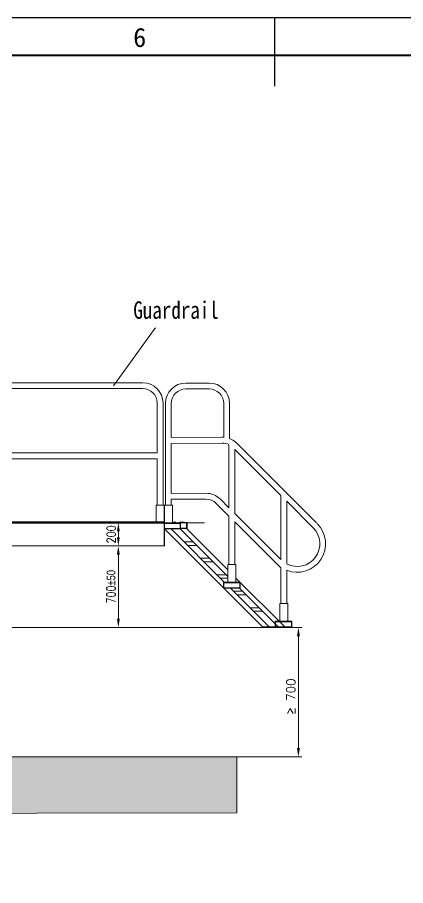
# Model space of a CAD drawing. Header units: millimetres. Extents: x 0 to 87554, y -20854 to 20404.
# Drawn here: x 41569 to 44904, y -8810 to -1349 of the extents above; entities that cross this region are included whole.
import ezdxf

# ---------------------------------------------------------------- set-up
doc = ezdxf.new("R2010")
doc.units = ezdxf.units.MM
doc.layers.get('0').update_dxf_attribs({"lineweight": 15})
doc.layers.get('Defpoints').update_dxf_attribs({"lineweight": 15})
for name, color, linetype in [('02___PRT_ALL_AXES', 7, 'Continuous'), ('09_ALL_ROUNDS', 7, 'Continuous'), ('20_ALL_FEATURES', 7, 'Continuous'), ('FORM', 7, 'Continuous'), ('SB', 43, 'Continuous')]:
    doc.layers.add(name, color=color, linetype=linetype)
doc.layers.add('THICK', color=7, linetype='Continuous', lineweight=0)
doc.styles.add('CHINESEFONT', font='simplex.shx', dxfattribs={"bigfont": 'gbcbig.shx'})
doc.styles.add('gbcbig', font='simplex.shx', dxfattribs={"bigfont": 'gbcbig.shx'})
doc.styles.add('KEHUA', font='STFANGSO.TTF')
doc.styles.add('TH_GBDIM', font='romans.shx', dxfattribs={"width": 0.8, "bigfont": 'gbcbig.shx'})
doc.dimstyles.new('TH_GBDIM', dxfattribs={"dimscale": 42, "dimtxt": 3, "dimasz": 3, "dimexe": 1.2, "dimexo": 0, "dimgap": 1, "dimtad": 1, "dimdec": 1, "dimlfac": -1.5, "dimdsep": 46, "dimtxsty": 'TH_GBDIM', "dimcen": 2.5, "dimclrd": 130, "dimclre": 130, "dimclrt": 3, "dimadec": 0, "dimazin": 2, "dimtfac": 0.714286, "dimtdec": 1, "dimtmove": 0, "dimatfit": 3, "dimfxl": 1, "dimtolj": 1, "dimtzin": 0, "dimlwd": -1, "dimlwe": -1, "dimarcsym": 0})

# ---------------------------------------------------------------- blocks, each defined once
blk = doc.blocks.new('*D59')
at = {"color": 130, "ltscale": 2}
for p, q in [((42830.8, -5891.6), (42406.5, -5891.6)), ((42436.5, -5966.6), (42436.5, -6516.6)), ((43345.9, -6591.6), (42406.5, -6591.6))]:
    blk.add_line(p, q, dxfattribs=at)
at = {"color": 130, "lineweight": -3, "ltscale": 2}
for points in [[(42424, -5966.6), (42449, -5966.6), (42436.5, -5891.6)], [(42424, -6516.6), (42449, -6516.6), (42436.5, -6591.6)]]:
    blk.add_solid(points, dxfattribs=at)
at = {"layer": 'Defpoints', "color": 0, "lineweight": -3, "ltscale": 2}
for p in [(42830.8, -5891.6), (42436.5, -6591.6), (43345.9, -6591.6)]:
    blk.add_point(p, dxfattribs=at)
at = {"color": 3, "ltscale": 2, "insert": (42374, -6241.6), "char_height": 75, "attachment_point": 5, "rotation": 90, "style": 'TH_GBDIM'}
blk.add_mtext('\\A1;700{\\Fgdt|c134;±50}', dxfattribs=at)
blk = doc.blocks.new('*D60')
at = {"color": 130, "ltscale": 2}
for p, q in [((43016.6, -6591.6), (44013, -6591.6)), ((43983, -6666.6), (43983, -7628.1)), ((43016.6, -7703.1), (44013, -7703.1))]:
    blk.add_line(p, q, dxfattribs=at)
at = {"color": 130, "lineweight": -3, "ltscale": 2}
for points in [[(43970.5, -6666.6), (43995.5, -6666.6), (43983, -6591.6)], [(43970.5, -7628.1), (43995.5, -7628.1), (43983, -7703.1)]]:
    blk.add_solid(points, dxfattribs=at)
at = {"layer": 'Defpoints', "color": 0, "lineweight": -3, "ltscale": 2}
for p in [(43016.6, -6591.6), (43016.6, -7703.1), (43983, -7703.1)]:
    blk.add_point(p, dxfattribs=at)
at = {"color": 3, "ltscale": 2, "insert": (43918.4, -7187.5), "char_height": 75, "attachment_point": 5, "rotation": 90, "style": 'CHINESEFONT'}
blk.add_mtext('\\A1;≥ 700', dxfattribs=at)
blk = doc.blocks.new('*D61')
at = {"color": 130, "ltscale": 2}
for p, q in [((42830.8, -5691.6), (42406.5, -5691.6)), ((42436.5, -5816.6), (42436.5, -5766.6)), ((42830.8, -5891.6), (42406.5, -5891.6))]:
    blk.add_line(p, q, dxfattribs=at)
at = {"color": 130, "lineweight": -3, "ltscale": 2}
for points in [[(42424, -5766.6), (42449, -5766.6), (42436.5, -5691.6)], [(42424, -5816.6), (42449, -5816.6), (42436.5, -5891.6)]]:
    blk.add_solid(points, dxfattribs=at)
at = {"layer": 'Defpoints', "color": 0, "lineweight": -3, "ltscale": 2}
for p in [(42436.5, -5691.6), (42830.8, -5691.6), (42830.8, -5891.6)]:
    blk.add_point(p, dxfattribs=at)
at = {"color": 3, "ltscale": 2, "insert": (42374, -5791.6), "char_height": 75, "attachment_point": 5, "rotation": 90, "style": 'TH_GBDIM'}
blk.add_mtext('\\A1;200', dxfattribs=at)
blk = doc.blocks.new('gfdgdsg')
at = {"color": 7, "linetype": 'Continuous'}
for p, q in [((565682.9, -304354.5), (565882.9, -304354.5)), ((565682.9, -304404.5), (565882.9, -304404.5)), ((565507.9, -304832.7), (565507.9, -304529.5)), ((565557.9, -304821.7), (565557.9, -304529.5)), ((566007.9, -304529.5), (566007.9, -304823)), ((566057.9, -304529.5), (566057.9, -305404.5)), ((566057.9, -304529.5), (566057.9, -305404.5)), ((565570.3, -304820.1), (566007.9, -304823)), ((564762.3, -305554.5), (565445.4, -304871.4)), ((565512.8, -304884.2), (565512.8, -305426.2)), ((565570, -304870.1), (566007.9, -304873)), ((566007.9, -304873), (566007.9, -305303.6)), ((565067.3, -305320.1), (565462.8, -304924.7)), ((565462.8, -304924.7), (565462.8, -305476.2)), ((565067.3, -305320.1), (565067.3, -305871.7)), ((565586.2, -305352.8), (565512.8, -305426.2)), ((566007.9, -305353.6), (565710.7, -305351.6)), ((566007.9, -305303.6), (565711.1, -305301.6)), ((566007.9, -305353.6), (566007.9, -305404.5)), ((564789.7, -305597.8), (565017.3, -305370.1)), ((565017.3, -305370.1), (565017.3, -305908.8)), ((565621.5, -305388.2), (565512.8, -305496.9)), ((565997.9, -305404.5), (565997.9, -305554.5)), ((566067.9, -305404.5), (565997.9, -305404.5)), ((566067.9, -305404.5), (566067.9, -305554.5)), ((566067.9, -305404.5), (566067.9, -305554.5)), ((565462.8, -305476.2), (565067.3, -305871.7)), ((565512.8, -305496.9), (565512.8, -305914.7)), ((565462.8, -305546.9), (565067.3, -305942.4)), ((565462.8, -305546.9), (565462.8, -305914.7)), ((565872.9, -305558.5), (565872.9, -305604.5)), ((565876.9, -305554.5), (565876.9, -305557.5)), ((565876.9, -305558.5), (565876.9, -305600.5)), ((565872.9, -305604.5), (565875.9, -305604.5)), ((565898.4, -305719.1), (565820, -305719.1)), ((565868.4, -305749.1), (565790, -305749.1)), ((565727, -305890.5), (565648.6, -305890.5)), ((565757, -305860.5), (565678.6, -305860.5)), ((565017.3, -305963.6), (565017.3, -306249.5)), ((565067.3, -305942.4), (565067.3, -306249.5)), ((565452.8, -305914.7), (565452.8, -306064.7)), ((565522.8, -305914.7), (565452.8, -305914.7)), ((565522.8, -305914.7), (565522.8, -306064.7)), ((565585.6, -306031.9), (565522.8, -306031.9)), ((565615.6, -306001.9), (565537.2, -306001.9)), ((565444.2, -306173.3), (565365.7, -306173.3)), ((565474.2, -306143.3), (565395.7, -306143.3)), ((565007.3, -306249.5), (565007.3, -306399.5)), ((565077.3, -306249.5), (565007.3, -306249.5)), ((565077.3, -306249.5), (565077.3, -306399.5)), ((565302.8, -306314.8), (565224.3, -306314.8)), ((565332.8, -306284.8), (565254.3, -306284.8)), ((564972.3, -306449.5), (564972.3, -306454.5)), ((565224.6, -306449.5), (564972.3, -306449.5)), ((564972.3, -306454.5), (565219.6, -306454.5))]:
    blk.add_line(p, q, dxfattribs=at)
at = {"color": 3, "linetype": 'Continuous'}
for p, q in [((565875.9, -305558.5), (565875.9, -305604.5)), ((565219.6, -306454.5), (566069.6, -305604.5)), ((565522.8, -305959.7), (565878, -305604.5)), ((565522.8, -306016.3), (565934.6, -305604.5)), ((565552.8, -306064.7), (566013, -305604.5)), ((565927.9, -305604.5), (565880.9, -305604.5)), ((565028, -306454.5), (565452.8, -306029.7)), ((565084.6, -306454.5), (565424.4, -306114.7)), ((565163, -306454.5), (565502.8, -306114.7))]:
    blk.add_line(p, q, dxfattribs=at)
at = {"color": 7, "linetype": 'Continuous'}
for centre, radius, start, end in [((565682.9, -304529.5), 175, 90, 180), ((565882.9, -304529.5), 175, 0, 90), ((565682.9, -304529.5), 125, 90, 180), ((565882.9, -304529.5), 125, 0, 90), ((565569.2, -304995.1), 175, 110.65844, 135), ((565569.2, -304995.1), 175, 89.61876, 93.71142), ((565569.2, -304995.1), 125, 89.61876, 116.93071), ((565709.9, -305476.6), 175, 89.61876, 135), ((565709.9, -305476.6), 125, 89.61876, 135), ((564927.6, -305735.7), 245, 135, 291.5182), ((565876.9, -305558.5), 4, 90, 180), ((564927.6, -305735.7), 195, 135, 297.57562)]:
    blk.add_arc(centre, radius, start, end, dxfattribs=at)
at = {"color": 3, "linetype": 'Continuous'}
blk.add_arc((565876.9, -305558.5), 1, 90, 180, dxfattribs=at)
at = {"layer": '02___PRT_ALL_AXES', "color": 7, "linetype": 'Continuous'}
for p, q in [((565895.4, -305554.5), (565895.4, -305553.5)), ((565910.4, -305554.5), (565910.4, -305553.5)), ((565927.9, -305604.5), (565927.9, -305554.5)), ((566067.9, -305554.5), (565927.9, -305554.5)), ((566067.9, -305558.5), (565927.9, -305558.5)), ((565936.9, -305554.5), (565936.9, -305553.5)), ((565938.4, -305554.5), (565938.4, -305553.5)), ((565966.2, -305554.5), (565966.2, -305553.5)), ((565981.2, -305554.5), (565981.2, -305553.5)), ((566067.9, -305604.5), (566067.9, -305554.5)), ((566067.9, -305604.5), (566067.9, -305554.5)), ((566067.9, -305604.5), (565927.9, -305604.5)), ((565417.8, -306114.7), (565417.8, -306064.7)), ((565557.8, -306064.7), (565417.8, -306064.7)), ((565557.8, -306068.7), (565417.8, -306068.7)), ((565557.8, -306114.7), (565557.8, -306064.7)), ((565557.8, -306114.7), (565417.8, -306114.7)), ((564972.3, -306449.5), (564972.3, -306399.5)), ((565112.3, -306399.5), (564972.3, -306399.5)), ((565112.3, -306403.5), (564972.3, -306403.5)), ((565112.3, -306449.5), (565112.3, -306399.5)), ((565112.3, -306449.5), (564972.3, -306449.5))]:
    blk.add_line(p, q, dxfattribs=at)
at = {"layer": '09_ALL_ROUNDS', "color": 7, "linetype": 'Continuous'}
for p, q in [((565897.5, -305551.5), (565908.4, -305551.5)), ((565908.4, -305551.5), (565934.9, -305551.5)), ((565934.9, -305551.5), (565936.4, -305551.5)), ((565968.2, -305551.5), (565979.2, -305551.5)), ((565979.2, -305551.5), (565997.9, -305551.5))]:
    blk.add_line(p, q, dxfattribs=at)
for centre, start, end in [((565897.4, -305553.5), 90, 180), ((565908.4, -305553.5), 0, 90), ((565934.9, -305553.5), 0, 90), ((565936.4, -305553.5), 0, 90), ((565968.2, -305553.5), 90, 180), ((565979.2, -305553.5), 0, 90)]:
    blk.add_arc(centre, 2, start, end, dxfattribs=at)
at = {"layer": '20_ALL_FEATURES', "color": 7, "linetype": 'Continuous'}
for p, q in [((565872.9, -305604.5), (565872.9, -305554.5)), ((565872.9, -305554.5), (565927.9, -305554.5)), ((565872.9, -305604.5), (565927.9, -305604.5))]:
    blk.add_line(p, q, dxfattribs=at)
blk = doc.blocks.new('y65iu76u67u6')
at = {"color": 7, "linetype": 'Continuous'}
for p, q in [((945969.3, -88535.7), (937281.3, -88535.7)), ((938790.3, -88585.7), (937281.3, -88585.7)), ((938790.3, -89138.7), (938790.3, -88585.7)), ((938840.3, -89138.7), (938840.3, -88585.7)), ((940195.3, -88585.7), (938840.3, -88585.7)), ((940195.3, -89138.7), (940195.3, -88585.7)), ((940245.3, -89138.7), (940245.3, -88585.7)), ((941600.3, -88585.7), (940245.3, -88585.7)), ((941600.3, -89138.7), (941600.3, -88585.7)), ((943005.3, -88585.7), (941650.3, -88585.7)), ((941650.3, -89138.7), (941650.3, -88585.7)), ((943005.3, -89138.7), (943005.3, -88585.7)), ((944410.3, -88585.7), (943055.3, -88585.7)), ((943055.3, -89138.7), (943055.3, -88585.7)), ((944410.3, -89138.7), (944410.3, -88585.7)), ((945969.3, -88585.7), (944460.3, -88585.7)), ((944460.3, -89138.7), (944460.3, -88585.7)), ((937106.3, -88710.7), (937106.3, -89588.7)), ((937156.3, -88710.7), (937156.3, -89138.7)), ((946094.3, -89138.7), (946094.3, -88710.7)), ((946144.3, -89588.7), (946144.3, -88710.7)), ((938790.3, -89138.7), (937156.3, -89138.7)), ((940195.3, -89138.7), (938840.3, -89138.7)), ((941600.3, -89138.7), (940245.3, -89138.7)), ((943005.3, -89138.7), (941650.3, -89138.7)), ((944410.3, -89138.7), (943055.3, -89138.7)), ((946094.3, -89138.7), (944460.3, -89138.7)), ((937156.3, -89188.7), (937156.3, -89588.7)), ((938790.3, -89188.7), (937156.3, -89188.7)), ((938790.3, -89588.7), (938790.3, -89188.7)), ((938840.3, -89588.7), (938840.3, -89188.7)), ((940195.3, -89188.7), (938840.3, -89188.7)), ((940195.3, -89588.7), (940195.3, -89188.7)), ((940245.3, -89588.7), (940245.3, -89188.7)), ((941600.3, -89188.7), (940245.3, -89188.7)), ((941600.3, -89588.7), (941600.3, -89188.7)), ((943005.3, -89188.7), (941650.3, -89188.7)), ((941650.3, -89588.7), (941650.3, -89188.7)), ((943005.3, -89588.7), (943005.3, -89188.7)), ((944410.3, -89188.7), (943055.3, -89188.7)), ((943055.3, -89588.7), (943055.3, -89188.7)), ((944410.3, -89588.7), (944410.3, -89188.7)), ((946094.3, -89188.7), (944460.3, -89188.7)), ((944460.3, -89588.7), (944460.3, -89188.7)), ((946094.3, -89588.7), (946094.3, -89188.7)), ((937096.3, -89738.7), (937096.3, -89588.7)), ((937096.3, -89588.7), (937166.3, -89588.7)), ((937166.3, -89738.7), (937166.3, -89588.7)), ((938780.3, -89738.7), (938780.3, -89588.7)), ((938780.3, -89588.7), (938850.3, -89588.7)), ((938850.3, -89738.7), (938850.3, -89588.7)), ((940185.3, -89738.7), (940185.3, -89588.7)), ((940185.3, -89588.7), (940255.3, -89588.7)), ((940255.3, -89738.7), (940255.3, -89588.7)), ((941590.3, -89738.7), (941590.3, -89588.7)), ((941590.3, -89588.7), (941660.3, -89588.7)), ((941660.3, -89738.7), (941660.3, -89588.7)), ((942995.3, -89738.7), (942995.3, -89588.7)), ((942995.3, -89588.7), (943065.3, -89588.7)), ((943065.3, -89738.7), (943065.3, -89588.7)), ((944400.3, -89738.7), (944400.3, -89588.7)), ((944400.3, -89588.7), (944470.3, -89588.7)), ((944470.3, -89738.7), (944470.3, -89588.7)), ((946154.3, -89588.7), (946084.3, -89588.7)), ((946084.3, -89588.7), (946084.3, -89738.7)), ((946154.3, -89588.7), (946154.3, -89738.7))]:
    blk.add_line(p, q, dxfattribs=at)
for centre, radius, start, end in [((937281.3, -88710.7), 175, 90, 180), ((945969.3, -88710.7), 175, 0, 90), ((937281.3, -88710.7), 125, 90, 180), ((945969.3, -88710.7), 125, 0, 90)]:
    blk.add_arc(centre, radius, start, end, dxfattribs=at)
at = {"layer": '02___PRT_ALL_AXES', "color": 7, "linetype": 'Continuous'}
blk.add_line((946154.3, -89738.7), (937096.3, -89738.7), dxfattribs=at)
blk = doc.blocks.new('WET5Y56YRFTWEDFWRW536T4TE4RWEFWE')
at = {"layer": 'FORM', "color": 4}
blk.add_line((164412.3, -36495.1), (164412.3, -37086.1), dxfattribs=at)
at = {"layer": 'FORM', "color": 6}
blk.add_lwpolyline([(150620.8, -36495.1), (178203.8, -36495.1), (178203.8, -56000.2), (150620.8, -56000.2)], close=True, dxfattribs=at)
at = {"layer": 'FORM', "color": 8, "lineweight": 40}
blk.add_lwpolyline([(150949.1, -55671.9), (177875.4, -55671.9), (177875.4, -36823.5), (150949.1, -36823.5)], close=True, dxfattribs=at)
at = {"layer": 'FORM', "color": 4, "style": 'KEHUA'}
blk.add_text('6', height=164.2, dxfattribs=at).set_placement((163199.2, -36749.5))

msp = doc.modelspace()

# ---------------------------------------------------------------- hatches: boundary and pattern name
h = msp.add_hatch()
h.set_pattern_fill('CONCRE', color=256, scale=10)
h.set_pattern_definition([(0, (-57338.58, 21791.17), (254, 254), [31.75, -222.25]), (90, (-57338.58, 21791.17), (-254, 254), [31.75, -222.25]), (135, (-57306.83, 21791.17), (-254, 0), [44.9013, -314.309]), (0, (-57306.83, 21934.04), (254, 254), [31.75, -222.25]), (45, (-57290.95, 21918.17), (0, 254), [22.4506, -336.7596]), (135, (-57290.95, 21918.17), (-254, 0), [22.4506, -336.7596]), (0, (-57211.58, 21997.54), (254, 254), [44.9013, -209.0987]), (45, (-57211.58, 21997.54), (0, 254), [31.75, -327.46025]), (135, (-57166.67, 21997.54), (-254, 0), [31.75, -327.46025]), (90, (-57163.95, 21854.67), (-254, 254), [31.75, -222.25]), (45, (-57163.95, 21854.67), (0, 254), [22.4506, -336.7596]), (135, (-57148.08, 21870.54), (-254, 0), [22.4506, -336.7596]), (0, (-57306.83, 21854.67), (254, 254), [15.875, -212.725]), (0, (-57116.33, 21918.17), (254, 254), [15.875, -212.725]), (90, (-57195.7, 21949.92), (-254, 254), [15.875, -212.725]), (135, (-57163.95, 21807.04), (-254, 0), [22.4506, -336.7596]), (135, (-57275.08, 21981.67), (-254, 0), [22.4506, -336.7596]), (45, (-57219.51, 21874.51), (0, 254), [22.4506, -336.7596]), (90, (-57251.26, 21822.92), (-254, 254), [3.96875, -250.03125]), (90, (-57239.36, 21930.08), (-254, 254), [3.96875, -250.03125]), (90, (-57120.3, 21973.73), (-254, 254), [3.96875, -250.03125]), (90, (-57116.33, 21838.8), (-254, 254), [3.96875, -250.03125])])
h.paths.add_polyline_path([(33148.943, -7703.109), (43454.595, -7703.097), (43454.649, -8183.866), (33148.943, -8203.133)])

# ---------------------------------------------------------------- linework, layer by layer
at = {"color": 1}
for q in [(42396.164, -4514.973, 19235.731), (43337.745, -4011.155, 19235.731)]:
    msp.add_line((42758.466, -4011.155, 19235.731), q, dxfattribs=at)
at = {"color": 0}
for p, q in [((41003.254, -5691.594, 19235.731), (43175.009, -5691.594, 19235.731)), ((43454.649, -7703.121, 19235.731), (43454.649, -8183.866, 19235.731))]:
    msp.add_line(p, q, dxfattribs=at)
at = {"color": 0, "lineweight": 25}
for p, q in [((42830.801, -5691.905, 19235.731), (42830.789, -5891.929, 19235.731)), ((42830.789, -5691.594, 19235.731), (42830.789, -5891.619, 19235.731))]:
    msp.add_line(p, q, dxfattribs=at)
msp.add_line((32130.051, -6591.619, 19235.731), (43899.808, -6591.619, 19235.731))
at = {"elevation": 19235.731}
for points in [[(33772.789, -5691.594), (42831.372, -5691.905), (42830.789, -5891.619), (33772.789, -5891.619)], [(33148.943, -7703.109), (43454.595, -7703.097), (43454.649, -8183.866), (33148.943, -8203.133)]]:
    msp.add_lwpolyline(points, close=True, dxfattribs=at)
at = {"color": 6, "lineweight": 25, "elevation": 19235.731}
msp.add_lwpolyline([(33792.789, -5691.594), (42831.372, -5691.594), (42831.372, -5685.557), (33792.789, -5685.557)], close=True, dxfattribs=at)

# ---------------------------------------------------------------- block references
at = {"layer": 'THICK', "lineweight": -3}
msp.add_blockref('y65iu76u67u6', (-903324.071, 84047.097, 19235.731), dxfattribs=at)
at = {"layer": 'THICK', "xscale": -1}
msp.add_blockref('gfdgdsg', (608899.322, 299862.874, 19235.731), dxfattribs=at)

# ---------------------------------------------------------------- dimensions: what is measured, and where the dimension line sits
at = {"ltscale": 2}
dim = msp.add_linear_dim(base=(42436.536, -5691.594, 19235.731), p1=(42830.789, -5891.619, 19235.731), p2=(42830.789, -5691.594, 19235.731), angle=90, dimstyle='TH_GBDIM', override={"dimscale": 25}, dxfattribs=at)
dim.commit()
dim.dimension.update_dxf_attribs({"geometry": '*D61', "text_midpoint": (42436.536, -5791.606, 19235.731), "dimtype": 160})
dim = msp.add_linear_dim(base=(42436.536, -6591.619, 19235.731), p1=(42830.789, -5891.619, 19235.731), p2=(43345.921, -6591.619, 19235.731), angle=90, text='<>{\\Fgdt|c134;±50}', dimstyle='TH_GBDIM', override={"dimscale": 25, "dimtxsty": 'TH_GBDIM'}, dxfattribs=at)
dim.commit()
dim.dimension.update_dxf_attribs({"geometry": '*D59', "text_midpoint": (42374.036, -6241.619, 19235.731)})
dim = msp.add_linear_dim(base=(43982.973, -7703.097, 19235.731), p1=(43016.6, -6591.619, 19235.731), p2=(43016.6, -7703.097, 19235.731), angle=90, text='≥ 700', dimstyle='TH_GBDIM', override={"dimscale": 25, "dimtxsty": 'CHINESEFONT'}, dxfattribs=at)
dim.commit()
dim.dimension.update_dxf_attribs({"geometry": '*D60', "text_midpoint": (43982.973, -7187.461, 19235.731), "dimtype": 160})

# ---------------------------------------------------------------- next in the draw order: texts
at = {"layer": 'SB', "color": 1, "ltscale": 20, "insert": (42564.79, -3789.403, 19235.731), "char_height": 150, "attachment_point": 1, "style": 'gbcbig', "bg_fill": 2}
msp.add_mtext('{\\fSimSun|b0|i0|c134|p2;\\W0.8;Guardrail}', dxfattribs=at)

# ---------------------------------------------------------------- next in the draw order: block references
at = {"lineweight": -3}
msp.add_blockref('WET5Y56YRFTWEDFWRW536T4TE4RWEFWE', (-120635.312, 35145.742), dxfattribs=at)

doc.saveas('drawing.dxf')
